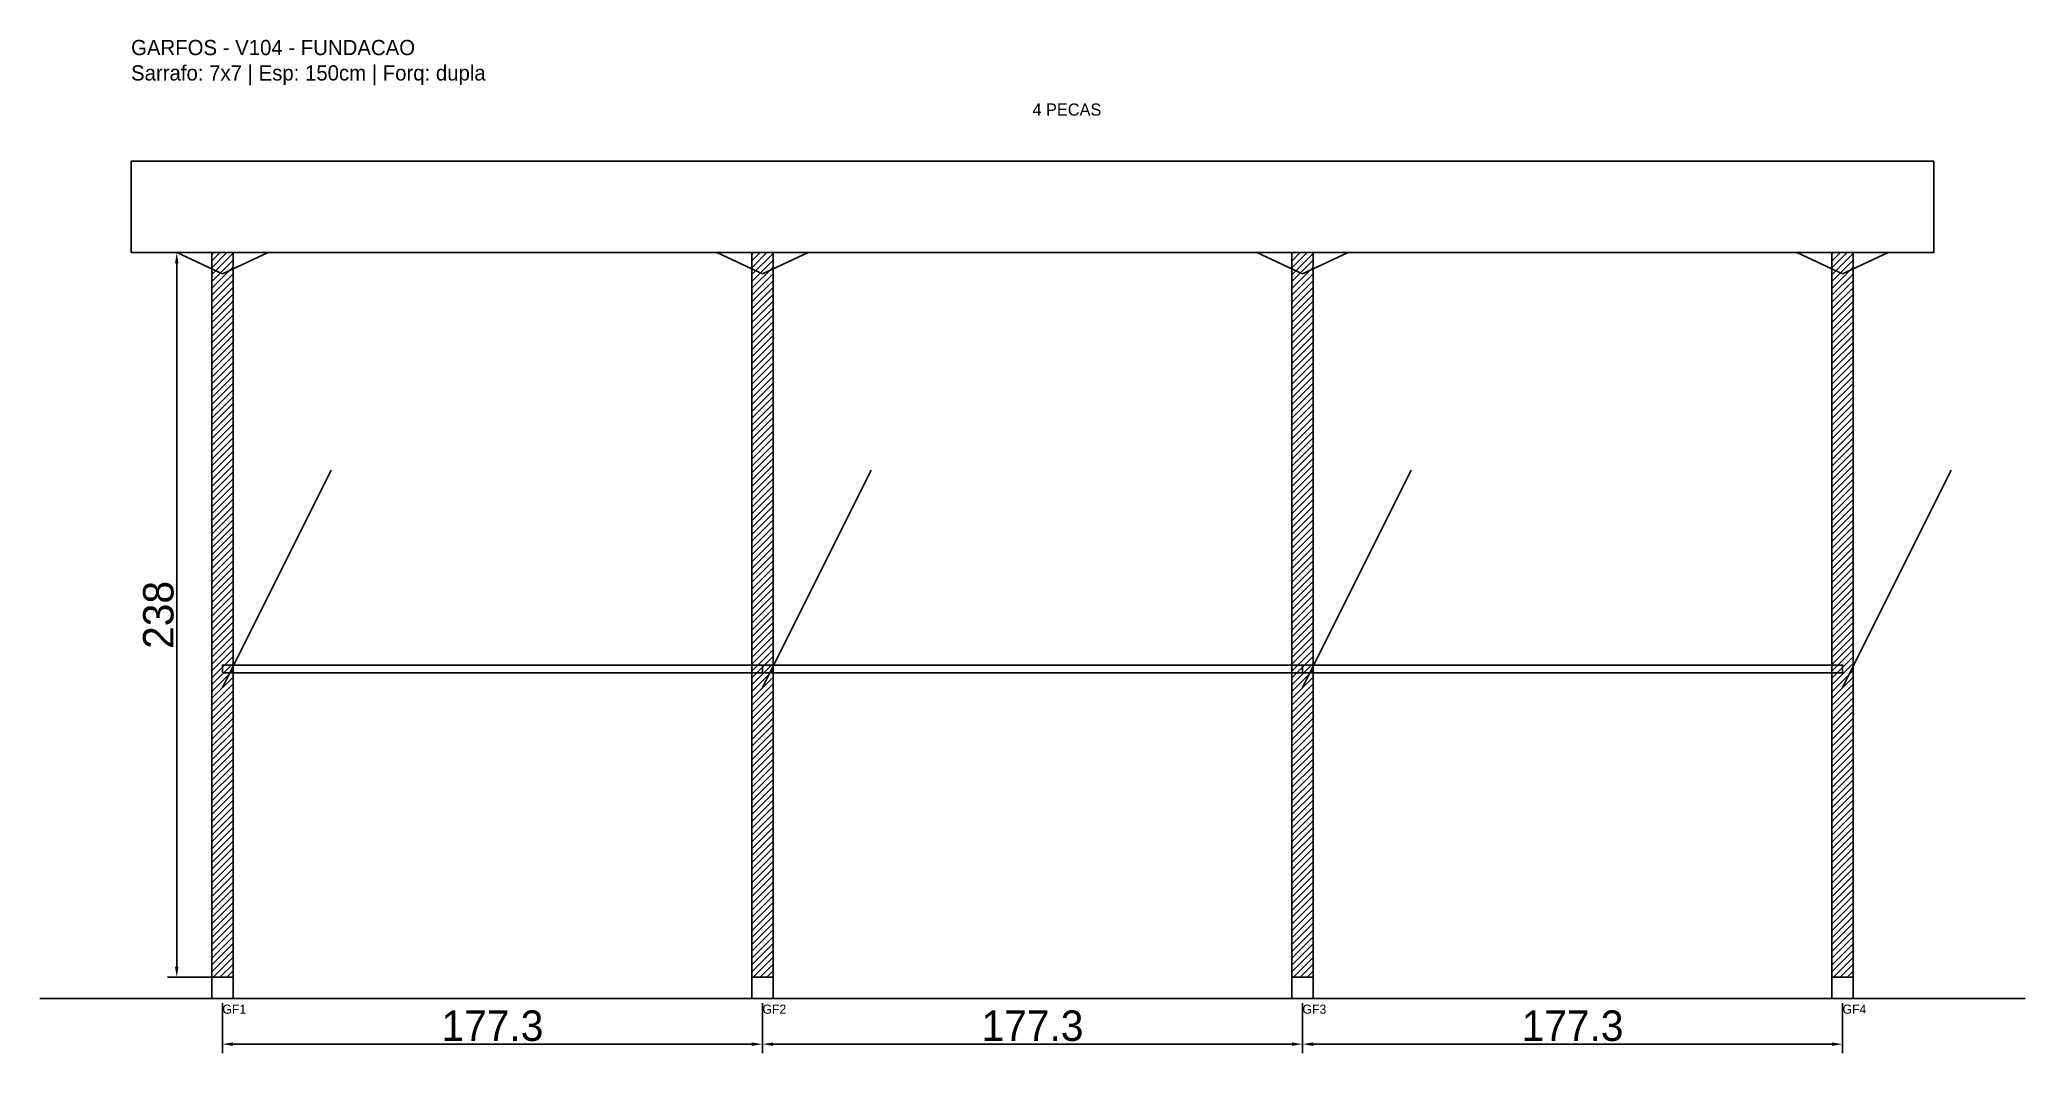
# Model space of a CAD drawing. Header units: metres. Extents: x -30 to 622, y -25 to 308.
import ezdxf

# ---------------------------------------------------------------- set-up
doc = ezdxf.new("R2010")
doc.units = ezdxf.units.M
for name, color, linetype in [('BARRA_ANCORAGEM', 1, 'Continuous'), ('COTA', 241, 'Continuous'), ('GARFOS OK', 3, 'Continuous'), ('NOME DA VIGA', 6, 'Continuous'), ('SARR_7x7', 40, 'Continuous'), ('TIRAS REESCORAMENTO', 252, 'Continuous'), ('VIGAS', 3, 'Continuous')]:
    doc.layers.add(name, color=color, linetype=linetype)
doc.dimstyles.new('EZ DXF', dxfattribs={"dimtxt": 10, "dimasz": 3.5, "dimexe": 3, "dimexo": 1.5, "dimgap": 1, "dimtad": 1, "dimdec": 1, "dimdsep": 46, "dimcen": 2.5, "dimazin": 3, "dimtfac": 1, "dimtmove": 0, "dimatfit": 3})

msp = doc.modelspace()

# ---------------------------------------------------------------- hatches: boundary and pattern name
at = {"layer": 'COTA'}
h = msp.add_hatch(dxfattribs=at)
h.set_pattern_fill('ANSI31', scale=0.5)
h.paths.add_polyline_path([(26.5, 0), (33.5, 0), (33.5, 238), (26.5, 238)])
h = msp.add_hatch(dxfattribs=at)
h.set_pattern_fill('ANSI31', scale=0.5)
h.paths.add_polyline_path([(203.83, 0), (210.83, 0), (210.83, 238), (203.83, 238)])
h = msp.add_hatch(dxfattribs=at)
h.set_pattern_fill('ANSI31', scale=0.5)
h.paths.add_polyline_path([(381.17, 0), (388.17, 0), (388.17, 238), (381.17, 238)])
h = msp.add_hatch(dxfattribs=at)
h.set_pattern_fill('ANSI31', scale=0.5)
h.paths.add_polyline_path([(558.5, 0), (565.5, 0), (565.5, 238), (558.5, 238)])

# ---------------------------------------------------------------- linework, layer by layer
at = {"layer": 'BARRA_ANCORAGEM'}
for p, q in [((30, 95.2), (65.7, 166.6)), ((207.33, 95.2), (243.03, 166.6)), ((384.67, 95.2), (420.37, 166.6)), ((562, 95.2), (597.7, 166.6))]:
    msp.add_line(p, q, dxfattribs=at)
at = {"layer": 'GARFOS OK'}
for p, q in [((30, 231), (15, 238)), ((15, 238), (45, 238)), ((30, 231), (45, 238)), ((207.33, 231), (192.33, 238)), ((192.33, 238), (222.33, 238)), ((207.33, 231), (222.33, 238)), ((384.67, 231), (369.67, 238)), ((369.67, 238), (399.67, 238)), ((384.67, 231), (399.67, 238)), ((562, 231), (547, 238)), ((547, 238), (577, 238)), ((562, 231), (577, 238))]:
    msp.add_line(p, q, dxfattribs=at)
at = {"layer": 'GARFOS OK', "linetype": 'CONTINUOUS'}
msp.add_line((-30, -7), (622, -7), dxfattribs=at)
at = {"layer": 'GARFOS OK'}
for points in [[(26.5, 0), (33.5, 0), (33.5, 238), (26.5, 238), (26.5, 0)], [(203.83, 0), (210.83, 0), (210.83, 238), (203.83, 238), (203.83, 0)], [(381.17, 0), (388.17, 0), (388.17, 238), (381.17, 238), (381.17, 0)], [(558.5, 0), (565.5, 0), (565.5, 238), (558.5, 238), (558.5, 0)]]:
    msp.add_lwpolyline(points, dxfattribs=at)
at = {"layer": 'SARR_7x7'}
for points in [[(26.5, -7), (33.5, -7), (33.5, 0), (26.5, 0), (26.5, -7)], [(203.83, -7), (210.83, -7), (210.83, 0), (203.83, 0), (203.83, -7)], [(381.17, -7), (388.17, -7), (388.17, 0), (381.17, 0), (381.17, -7)], [(558.5, -7), (565.5, -7), (565.5, 0), (558.5, 0), (558.5, -7)]]:
    msp.add_lwpolyline(points, dxfattribs=at)
at = {"layer": 'TIRAS REESCORAMENTO'}
for points in [[(30, 100), (207.33, 100), (207.33, 102.5), (30, 102.5), (30, 100)], [(207.33, 100), (384.67, 100), (384.67, 102.5), (207.33, 102.5), (207.33, 100)], [(384.67, 100), (562, 100), (562, 102.5), (384.67, 102.5), (384.67, 100)]]:
    msp.add_lwpolyline(points, dxfattribs=at)
at = {"layer": 'VIGAS'}
msp.add_lwpolyline([(0, 238), (592, 238), (592, 268), (0, 268), (0, 238)], dxfattribs=at)

# ---------------------------------------------------------------- texts
at = {"layer": 'NOME DA VIGA'}
for s, height, p in [('4 PECAS', 4, (296, 283)), ('GF1', 3, (30, -12)), ('GF2', 3, (207.33, -12)), ('GF3', 3, (384.67, -12)), ('GF4', 3, (562, -12))]:
    msp.add_text(s, height=height, dxfattribs=at).set_placement(p)
at = {"layer": 'NOME DA VIGA', "insert": (0, 293), "char_height": 5, "attachment_point": 7}
msp.add_mtext('GARFOS - V104 - FUNDACAO\\PSarrafo: 7x7 | Esp: 150cm | Forq: dupla', dxfattribs=at)

# ---------------------------------------------------------------- dimensions: what is measured, and where the dimension line sits
at = {"layer": 'COTA'}
msp.add_linear_dim(base=(15, 0), p1=(30, 0), p2=(30, 238), angle=90, dimstyle='EZ DXF', dxfattribs=at).render()
for base, p1, p2 in [((30, -22), (30, -7), (207.33, -7)), ((207.33, -22), (207.33, -7), (384.67, -7)), ((384.67, -22), (384.67, -7), (562, -7))]:
    msp.add_linear_dim(base=base, p1=p1, p2=p2, dimstyle='EZ DXF', dxfattribs=at).render()

doc.saveas('drawing.dxf')
